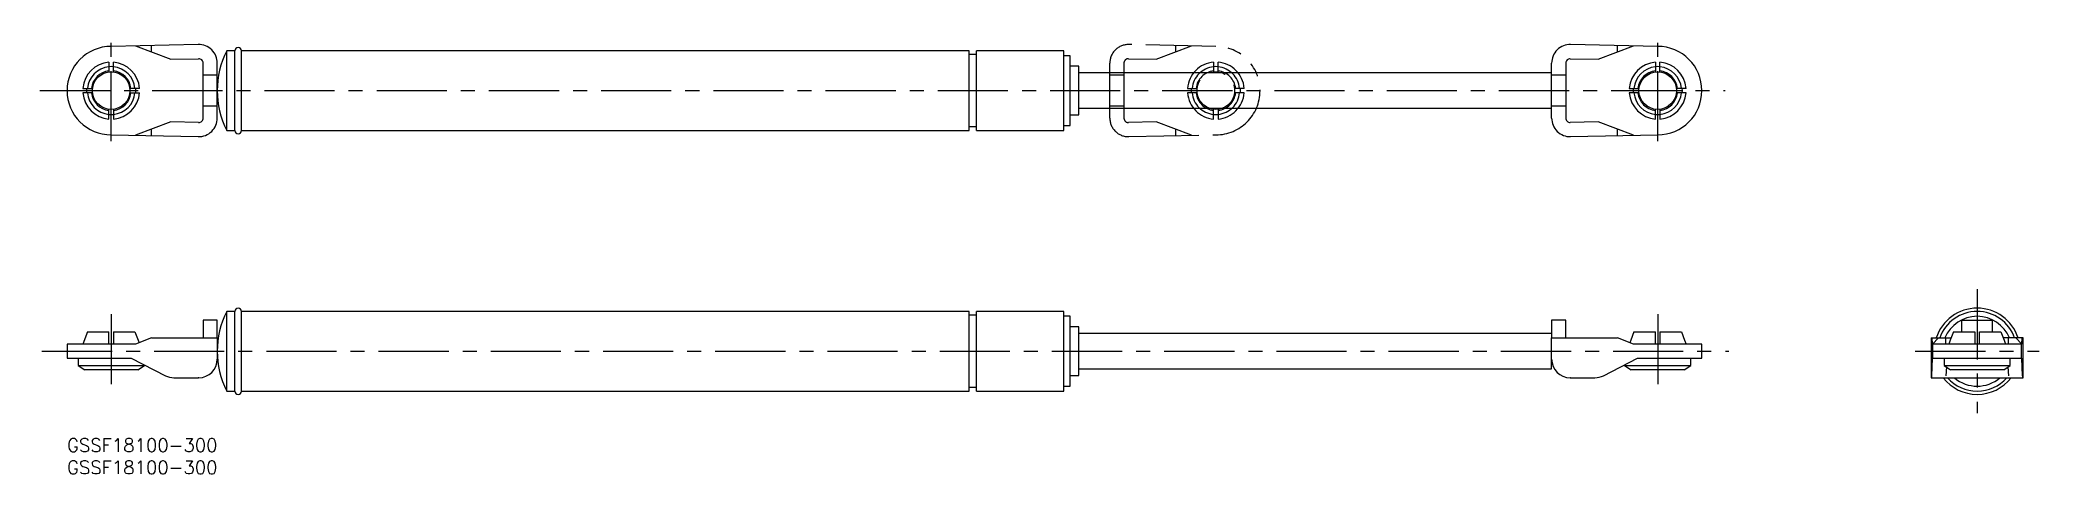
# Model space of a CAD drawing. Extents: x -6 to 446, y -8 to 90.
import ezdxf

# ---------------------------------------------------------------- set-up
doc = ezdxf.new("R2010")
doc.units = 0
doc.header["$LTSCALE"] = 0.5
doc.linetypes.add('CENTER', pattern=[50.8, 31.75, -6.35, 6.35, -6.35])
doc.linetypes.add('PHANTOM', pattern=[63.5, 31.75, -6.35, 6.35, -6.35, 6.35, -6.35])
for name, color, linetype in [('MSM_CENTER', 1, 'CENTER'), ('MSM_CONTINUOUS', 7, 'CONTINUOUS'), ('MSM_IMAGINARY', 6, 'PHANTOM'), ('MSM_PART_NUMBER', 7, 'CONTINUOUS')]:
    doc.layers.add(name, color=color, linetype=linetype)
doc.styles.get("Standard").update_dxf_attribs({"font": 'txt.shx', "height": 3, "bigfont": 'bigfont.shx'})

msp = doc.modelspace()

# ---------------------------------------------------------------- linework, layer by layer
at = {"layer": 'MSM_CENTER'}
for p, q in [((10, 67.24), (10, 90.12)), ((360, 67.24), (360, 90.12)), ((-6.12, 78.68), (375.26, 78.68)), ((432.3, 33.75), (432.3, 5.75)), ((10, 28.15), (10, 11.55)), ((360, 28.15), (360, 11.55)), ((-5.69, 19.75), (376.12, 19.75)), ((418.3, 19.75), (446.3, 19.75))]:
    msp.add_line(p, q, dxfattribs=at)
at = {"layer": 'MSM_CONTINUOUS'}
for p, q in [((29.71, 89.09), (10, 88.68)), ((15.5, 88.8), (23.5, 85.76)), ((19.09, 87.44), (19.09, 88.87)), ((38, 87.68), (36.14, 87.68)), ((36.14, 69.68), (36.14, 87.68)), ((38, 69.68), (38, 87.68)), ((204.2, 87.68), (39.5, 87.68)), ((39.5, 69.68), (39.5, 87.68)), ((204.2, 69.68), (204.2, 87.68)), ((205.8, 86.83), (204.2, 86.83)), ((225.6, 87.68), (205.8, 87.68)), ((205.8, 69.68), (205.8, 87.68)), ((225.6, 69.68), (225.6, 87.68)), ((227, 86.58), (225.6, 86.58)), ((227, 70.78), (227, 86.58)), ((360, 88.68), (340.29, 89.09)), ((346.5, 85.76), (354.5, 88.8)), ((350.91, 87.44), (350.91, 88.87)), ((9.5, 85.1), (9.5, 82.9)), ((9.5, 84.16), (10, 84.18)), ((10, 84.18), (10.5, 84.16)), ((10.5, 82.9), (10.5, 85.1)), ((23.5, 85.76), (29.78, 85.89)), ((30.8, 72.47), (30.8, 84.89)), ((34, 82.18), (30.8, 82.18)), ((34, 72.47), (34, 84.89)), ((229, 84.18), (227, 84.18)), ((229, 73.18), (229, 84.18)), ((336, 82.68), (229, 82.68)), ((336, 72.47), (336, 84.89)), ((339.2, 82.18), (336, 82.18)), ((339.2, 84.89), (339.2, 72.47)), ((340.22, 85.89), (346.5, 85.76)), ((359.5, 85.1), (359.5, 82.9)), ((359.5, 84.16), (360, 84.18)), ((360, 84.18), (360.5, 84.16)), ((360.5, 82.9), (360.5, 85.1)), ((3.58, 79.18), (5.78, 79.18)), ((5.78, 78.18), (3.58, 78.18)), ((4.5, 78.68), (4.52, 79.19)), ((4.52, 78.17), (4.5, 78.68)), ((16.42, 79.18), (14.22, 79.18)), ((14.22, 78.18), (16.42, 78.18)), ((15.48, 79.18), (15.5, 78.68)), ((15.5, 78.68), (15.48, 78.18)), ((353.58, 79.18), (355.78, 79.18)), ((355.78, 78.18), (353.58, 78.18)), ((354.5, 78.68), (354.52, 79.18)), ((354.52, 78.18), (354.5, 78.68)), ((366.42, 79.18), (364.22, 79.18)), ((366.42, 78.18), (364.22, 78.18)), ((365.48, 79.18), (365.5, 78.68)), ((365.5, 78.68), (365.48, 78.18)), ((9.5, 72.26), (9.5, 74.46)), ((10, 73.18), (9.5, 73.2)), ((10.5, 73.21), (10, 73.18)), ((10.5, 74.46), (10.5, 72.26)), ((34, 75.18), (30.8, 75.18)), ((227, 73.18), (229, 73.18)), ((229, 74.68), (336, 74.68)), ((339.2, 75.18), (336, 75.18)), ((359.5, 72.26), (359.5, 74.46)), ((360, 73.18), (359.5, 73.2)), ((360.5, 73.2), (360, 73.18)), ((360.5, 74.46), (360.5, 72.26)), ((10, 68.68), (29.71, 68.27)), ((23.5, 71.6), (15.5, 68.57)), ((19.09, 68.49), (19.09, 69.93)), ((29.78, 71.47), (23.5, 71.6)), ((36.14, 69.68), (38, 69.68)), ((39.5, 69.68), (204.2, 69.68)), ((204.2, 70.53), (205.8, 70.53)), ((205.8, 69.68), (225.6, 69.68)), ((225.6, 70.78), (227, 70.78)), ((346.5, 71.6), (340.22, 71.47)), ((340.29, 68.27), (360, 68.68)), ((354.5, 68.57), (346.5, 71.6)), ((350.91, 68.49), (350.91, 69.93)), ((38, 28.75), (36.14, 28.75)), ((36.14, 10.75), (36.14, 28.75)), ((38, 10.75), (38, 28.75)), ((204.2, 28.75), (39.5, 28.75)), ((39.5, 10.75), (39.5, 28.75)), ((204.2, 10.75), (204.2, 28.75)), ((205.8, 27.9), (204.2, 27.9)), ((225.6, 28.75), (205.8, 28.75)), ((205.8, 10.75), (205.8, 28.75)), ((225.6, 10.75), (225.6, 28.75)), ((227, 27.65), (225.6, 27.65)), ((227, 11.85), (227, 27.65)), ((4.62, 24.15), (3.58, 21.35)), ((4.62, 24.15), (9.5, 24.15)), ((9.5, 21.35), (9.5, 24.15)), ((10.5, 24.15), (15.38, 24.15)), ((10.5, 24.15), (10.5, 21.35)), ((15.38, 24.15), (16.09, 22.22)), ((19.09, 22.75), (15.5, 21.35)), ((19.09, 22.75), (34, 22.75)), ((34, 26.75), (30.8, 26.75)), ((30.8, 26.75), (30.8, 22.75)), ((34, 22.75), (34, 26.75)), ((34, 22.75), (34, 17.95)), ((229, 25.25), (227, 25.25)), ((229, 14.25), (229, 25.25)), ((336, 23.75), (229, 23.75)), ((339.2, 26.75), (336, 26.75)), ((336, 26.75), (336, 22.75)), ((336, 17.95), (336, 22.75)), ((336, 22.75), (340.29, 22.75)), ((339.2, 22.75), (339.2, 26.75)), ((340.29, 22.75), (350.91, 22.75)), ((354.5, 21.35), (350.91, 22.75)), ((354.62, 24.15), (353.91, 22.22)), ((354.62, 24.15), (359.5, 24.15)), ((359.5, 21.35), (359.5, 24.15)), ((360.5, 24.15), (365.38, 24.15)), ((360.5, 24.15), (360.5, 21.35)), ((365.38, 24.15), (366.09, 22.22)), ((421.89, 22.75), (421.89, 13.75)), ((421.89, 22.75), (426.4, 22.75)), ((421.89, 22.75), (421.89, 22.75)), ((422.18, 21.35), (422.11, 22.75)), ((423.55, 22.75), (422.18, 21.35)), ((425.22, 21.35), (425.22, 22.75)), ((426.92, 24.15), (426.2, 22.22)), ((426.92, 24.15), (431.8, 24.15)), ((428.8, 24.15), (428.8, 26.75)), ((428.8, 26.75), (435.8, 26.75)), ((431.8, 24.15), (431.8, 21.35)), ((432.8, 24.15), (437.68, 24.15)), ((432.8, 21.35), (432.8, 24.15)), ((435.8, 24.15), (435.8, 26.75)), ((437.68, 24.15), (438.39, 22.22)), ((442.71, 22.75), (438.2, 22.75)), ((439.38, 21.35), (439.38, 22.75)), ((441.05, 22.75), (442.41, 21.35)), ((442.41, 21.35), (442.49, 22.75)), ((442.71, 13.75), (442.71, 22.75)), ((442.71, 22.75), (442.71, 22.75)), ((0, 21.35), (0, 18.15)), ((15.5, 21.35), (0, 21.35)), ((0, 18.15), (14.54, 18.15)), ((2.5, 18.15), (2.5, 16.55)), ((14.54, 18.15), (22.3, 14.21)), ((16.09, 22.22), (16.3, 21.66)), ((347.7, 14.21), (355.46, 18.15)), ((353.91, 22.22), (353.7, 21.66)), ((360, 21.35), (354.5, 21.35)), ((355.46, 18.15), (360, 18.15)), ((370, 21.35), (360, 21.35)), ((360, 18.15), (370, 18.15)), ((366.09, 22.22), (366.42, 21.35)), ((367.5, 16.55), (367.5, 18.15)), ((370, 18.15), (370, 21.35)), ((422.04, 14.21), (422.2, 18.15)), ((442.41, 21.35), (422.18, 21.35)), ((422.2, 18.15), (442.39, 18.15)), ((422.3, 18.15), (422.3, 21.35)), ((424.8, 18.15), (424.8, 16.55)), ((426.2, 22.22), (425.88, 21.35)), ((438.39, 22.22), (438.72, 21.35)), ((439.8, 16.55), (439.8, 18.15)), ((442.3, 18.15), (442.3, 21.35)), ((442.56, 14.21), (442.39, 18.15)), ((2.5, 16.55), (4, 15.55)), ((2.5, 16.55), (17.5, 16.55)), ((16, 15.55), (4, 15.55)), ((16, 15.55), (17.5, 16.55)), ((17.5, 16.55), (17.5, 16.65)), ((24.2, 13.75), (29.71, 13.75)), ((29.8, 13.75), (29.71, 13.75)), ((227, 14.25), (229, 14.25)), ((229, 15.75), (336, 15.75)), ((336, 15.75), (336, 17.95)), ((340.29, 13.75), (340.2, 13.75)), ((340.29, 13.75), (345.8, 13.75)), ((352.5, 16.65), (352.5, 16.55)), ((352.5, 16.55), (354, 15.55)), ((352.5, 16.55), (360, 16.55)), ((360, 15.55), (354, 15.55)), ((360, 16.55), (367.5, 16.55)), ((366, 15.55), (360, 15.55)), ((366, 15.55), (367.5, 16.55)), ((421.89, 13.75), (442.71, 13.75)), ((421.89, 13.75), (421.89, 13.75)), ((422, 13.75), (422.01, 13.75)), ((422.01, 13.78), (422.02, 13.79)), ((422.01, 13.77), (422.01, 13.78)), ((422.01, 13.76), (422.01, 13.77)), ((422.01, 13.75), (422.01, 13.76)), ((422.01, 13.76), (422.01, 13.76)), ((422.01, 13.75), (422.01, 13.75)), ((422.02, 13.88), (422.03, 13.9)), ((422.02, 13.86), (422.02, 13.88)), ((422.02, 13.84), (422.02, 13.86)), ((422.02, 13.82), (422.02, 13.84)), ((422.02, 13.81), (422.02, 13.82)), ((422.02, 13.79), (422.02, 13.81)), ((422.03, 14), (422.04, 14.03)), ((422.03, 13.97), (422.03, 14)), ((422.03, 13.95), (422.03, 13.97)), ((422.03, 13.92), (422.03, 13.95)), ((422.03, 13.9), (422.03, 13.92)), ((422.04, 14.17), (422.04, 14.21)), ((422.04, 14.13), (422.04, 14.17)), ((422.04, 14.1), (422.04, 14.13)), ((422.04, 14.06), (422.04, 14.1)), ((422.04, 14.03), (422.04, 14.06)), ((424.8, 16.55), (426.3, 15.55)), ((424.8, 16.55), (439.8, 16.55)), ((425.33, 16.2), (425.24, 14.21)), ((438.3, 15.55), (426.3, 15.55)), ((438.3, 15.55), (439.8, 16.55)), ((439.27, 16.2), (439.36, 14.21)), ((442.56, 14.21), (442.56, 14.17)), ((442.56, 14.17), (442.56, 14.13)), ((442.56, 14.13), (442.56, 14.1)), ((442.56, 14.1), (442.56, 14.06)), ((442.56, 14.06), (442.56, 14.03)), ((442.56, 14.03), (442.57, 14)), ((442.57, 14), (442.57, 13.97)), ((442.57, 13.97), (442.57, 13.95)), ((442.57, 13.95), (442.57, 13.92)), ((442.57, 13.92), (442.57, 13.9)), ((442.57, 13.9), (442.57, 13.88)), ((442.57, 13.88), (442.58, 13.86)), ((442.58, 13.86), (442.58, 13.84)), ((442.58, 13.84), (442.58, 13.82)), ((442.58, 13.82), (442.58, 13.81)), ((442.58, 13.81), (442.58, 13.79)), ((442.58, 13.79), (442.58, 13.78)), ((442.58, 13.78), (442.59, 13.77)), ((442.59, 13.77), (442.59, 13.76)), ((442.59, 13.76), (442.59, 13.76)), ((442.59, 13.76), (442.59, 13.75)), ((442.59, 13.75), (442.59, 13.75)), ((442.59, 13.75), (442.6, 13.75)), ((442.71, 13.75), (442.71, 13.75)), ((36.14, 10.75), (38, 10.75)), ((39.5, 10.75), (204.2, 10.75)), ((204.2, 11.6), (205.8, 11.6)), ((205.8, 10.75), (225.6, 10.75)), ((225.6, 11.85), (227, 11.85))]:
    msp.add_line(p, q, dxfattribs=at)
for centre in [(10, 78.68), (360, 78.68)]:
    msp.add_circle(centre, 4.25, dxfattribs=at)
for centre, radius, start, end in [((10, 78.68), 10, 90, 270), ((29.8, 84.89), 4.2, 0, 91.1935), ((54, 78.68), 20, 153.2563, 206.7437), ((38.75, 87.68), 0.75, 0, 180), ((340.2, 84.89), 4.2, 88.8065, 180), ((360, 78.68), 10, 270, 90), ((10, 78.68), 6.44, 94.4541, 175.5459), ((10, 78.68), 5.4, 95.3128, 174.6872), ((10, 78.68), 4.5, 96.3794, 173.6206), ((10, 78.68), 6.44, 4.4541, 85.5459), ((10, 78.68), 5.4, 5.3128, 84.6872), ((10, 78.68), 4.5, 6.3794, 83.6206), ((29.8, 84.89), 1, 0, 91.1935), ((340.2, 84.89), 1, 88.8065, 180), ((360, 78.68), 6.44, 94.4541, 175.5459), ((360, 78.68), 5.4, 95.3128, 174.6872), ((360, 78.68), 4.5, 96.3794, 173.6206), ((360, 78.68), 6.44, 4.4541, 85.5459), ((360, 78.68), 5.4, 5.3128, 84.6872), ((360, 78.68), 4.5, 6.3794, 83.6206), ((10, 78.68), 6.44, 184.4541, 265.5459), ((10, 78.68), 5.4, 185.3128, 264.6872), ((10, 78.68), 4.5, 186.3794, 263.6206), ((10, 78.68), 5.4, 275.3128, 354.6872), ((10, 78.68), 6.44, 274.4541, 355.5459), ((10, 78.68), 4.5, 276.3794, 353.6206), ((360, 78.68), 6.44, 184.4541, 265.5459), ((360, 78.68), 5.4, 185.3128, 264.6872), ((360, 78.68), 4.5, 186.3794, 263.6206), ((360, 78.68), 4.5, 276.3794, 353.6206), ((360, 78.68), 5.4, 275.3128, 354.6872), ((360, 78.68), 6.44, 274.4541, 355.5459), ((29.8, 72.47), 4.2, 268.8065, 0), ((29.8, 72.47), 1, 268.8065, 0), ((340.2, 72.47), 4.2, 180, 271.1935), ((340.2, 72.47), 1, 180, 271.1935), ((38.75, 69.68), 0.75, 180, 0), ((54, 19.75), 20, 153.2563, 206.7437), ((38.75, 28.75), 0.75, 0, 180), ((432.3, 19.75), 9.75, 17.9202, 162.0798), ((432.3, 19.75), 9, 19.4712, 160.5288), ((432.3, 19.75), 7.9, 22.318, 157.682), ((24.2, 17.95), 4.2, 243.0341, 270), ((29.8, 17.95), 4.2, 270, 0), ((340.2, 17.95), 4.2, 180, 270), ((345.8, 17.95), 4.2, 270, 296.9659), ((432.3, 19.75), 9.75, 217.9799, 322.0201), ((432.3, 19.75), 9, 221.8103, 318.1897), ((432.3, 19.75), 7.9, 229.4196, 310.5804), ((38.75, 10.75), 0.75, 180, 0)]:
    msp.add_arc(centre, radius, start, end, dxfattribs=at)
at = {"layer": 'MSM_IMAGINARY'}
for p, q in [((260, 88.68), (240.29, 89.09)), ((246.5, 85.76), (254.5, 88.8)), ((250.91, 87.44), (250.91, 88.87)), ((236, 72.47), (236, 84.89)), ((239.2, 82.18), (236, 82.18)), ((239.2, 84.89), (239.2, 72.47)), ((240.22, 85.89), (246.5, 85.76)), ((259.5, 85.1), (259.5, 82.9)), ((259.5, 84.16), (260, 84.18)), ((260, 84.18), (260.5, 84.16)), ((260.5, 82.9), (260.5, 85.1)), ((253.58, 79.18), (255.78, 79.18)), ((255.78, 78.18), (253.58, 78.18)), ((254.5, 78.68), (254.52, 79.18)), ((254.52, 78.18), (254.5, 78.68)), ((266.42, 79.18), (264.22, 79.18)), ((266.42, 78.18), (264.22, 78.18)), ((265.48, 79.18), (265.5, 78.68)), ((265.5, 78.68), (265.48, 78.18)), ((239.2, 75.18), (236, 75.18)), ((259.5, 72.26), (259.5, 74.46)), ((260, 73.18), (259.5, 73.2)), ((260.5, 73.2), (260, 73.18)), ((260.5, 74.46), (260.5, 72.26)), ((246.5, 71.6), (240.22, 71.47)), ((240.29, 68.27), (260, 68.68)), ((254.5, 68.57), (246.5, 71.6)), ((250.91, 68.49), (250.91, 69.93))]:
    msp.add_line(p, q, dxfattribs=at)
msp.add_circle((260, 78.68), 4.25, dxfattribs=at)
for centre, radius, start, end in [((240.2, 84.89), 4.2, 88.8065, 180), ((260, 78.68), 10, 270, 90), ((240.2, 84.89), 1, 88.8065, 180), ((260, 78.68), 6.44, 94.4541, 175.5459), ((260, 78.68), 5.4, 95.3128, 174.6872), ((260, 78.68), 4.5, 96.3794, 173.6206), ((260, 78.68), 6.44, 4.4541, 85.5459), ((260, 78.68), 5.4, 5.3128, 84.6872), ((260, 78.68), 4.5, 6.3794, 83.6206), ((260, 78.68), 6.44, 184.4541, 265.5459), ((260, 78.68), 5.4, 185.3128, 264.6872), ((260, 78.68), 4.5, 186.3794, 263.6206), ((260, 78.68), 4.5, 276.3794, 353.6206), ((260, 78.68), 5.4, 275.3128, 354.6872), ((260, 78.68), 6.44, 274.4541, 355.5459), ((240.2, 72.47), 4.2, 180, 271.1935), ((240.2, 72.47), 1, 180, 271.1935)]:
    msp.add_arc(centre, radius, start, end, dxfattribs=at)

# ---------------------------------------------------------------- texts
at = {"layer": 'MSM_PART_NUMBER', "char_height": 3, "width": 121.0942, "attachment_point": 1}
for insert in [(0, 0), (0, -5)]:
    msp.add_mtext('{GSSF18100-300}', dxfattribs=dict(at, insert=insert))

doc.saveas('drawing.dxf')
